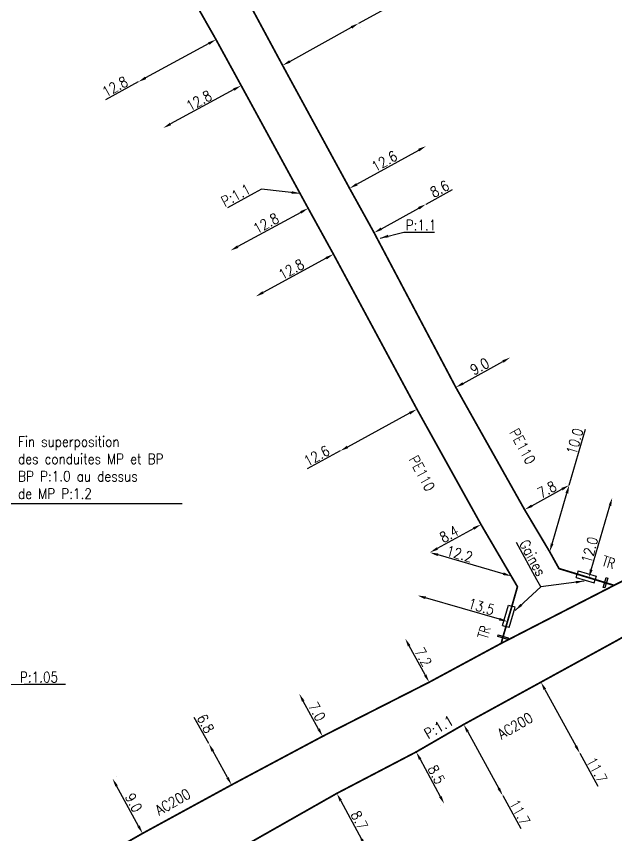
# Model space of a CAD drawing. Header units: millimetres. Extents: x 150998 to 151977, y 126997 to 128005.
# Drawn here: x 151399.6 to 151486.2, y 127257.4 to 127375.5 of the extents above; entities that cross this region are included whole.
import ezdxf
from ezdxf.enums import TextEntityAlignment as Align

# ---------------------------------------------------------------- set-up
doc = ezdxf.new("R2010")
doc.units = ezdxf.units.MM
doc.header["$PDMODE"] = 34
doc.linetypes.add('L_100_AP', pattern=[14, 10, -1.5, 1, -1.5])
doc.linetypes.add('L_100_PE', pattern=[14, 10, -1.5, 1, -1.5])
doc.layers.get('0').update_dxf_attribs({"linetype": 'CONTINUOUS'})
doc.layers.get('DEFPOINTS').update_dxf_attribs({"linetype": 'CONTINUOUS'})
for name, color, linetype in [('L_140', 3, 'CONTINUOUS'), ('L_340', 7, 'CONTINUOUS'), ('L_400', 7, 'CONTINUOUS')]:
    doc.layers.add(name, color=color, linetype=linetype)
doc.styles.get("Standard").update_dxf_attribs({"font": 'romans.shx', "width": 0.85})
doc.dimstyles.get("Standard").update_dxf_attribs({"dimtxt": 1.5, "dimasz": 1.2, "dimexe": 0.625, "dimexo": 0.625, "dimgap": 0.25, "dimtad": 1, "dimdec": 1, "dimzin": 0, "dimdsep": 46, "dimtxsty": 'Standard', "dimcen": -0.5, "dimadec": 0, "dimazin": 0, "dimtfac": 1, "dimtdec": 1, "dimtmove": 0, "dimatfit": 3, "dimfxl": 0, "dimtolj": 1, "dimtzin": 0, "dimarcsym": 0})

# ---------------------------------------------------------------- blocks, each defined once
blk = doc.blocks.new('*D738')
at = {"layer": 'DEFPOINTS', "color": 0, "linetype": 'Continuous', "transparency": 16777216}
for p in [(151475.29, 127279.48), (151480.91, 127269.22), (151480.91, 127269.22)]:
    blk.add_point(p, dxfattribs=at)
at = {"layer": 'L_140', "color": 0, "linetype": 'Continuous', "lineweight": -2, "transparency": 16777216}
for p, q in [((151475.84, 127279.79), (151475.84, 127279.79)), ((151475.86, 127278.43), (151480.33, 127270.28)), ((151480.91, 127269.22), (151483.5, 127264.48))]:
    blk.add_line(p, q, dxfattribs=at)
at = {"layer": 'L_140', "color": 0, "linetype": 'Continuous', "transparency": 16777216}
for points in [[(151476.04, 127278.53), (151475.69, 127278.34), (151475.29, 127279.48)], [(151480.51, 127270.37), (151480.16, 127270.18), (151480.91, 127269.22)]]:
    blk.add_solid(points, dxfattribs=at)
at = {"layer": 'L_140', "color": 0, "linetype": 'Continuous', "transparency": 16777216, "insert": (151483.37, 127266.81), "char_height": 1.5, "attachment_point": 5, "rotation": 298.7075}
blk.add_mtext('\\A1;11.7', dxfattribs=at)
blk = doc.blocks.new('*D739')
at = {"layer": 'DEFPOINTS', "color": 0, "linetype": 'Continuous', "transparency": 16777216}
for p in [(151464.15, 127273.38), (151469.79, 127263.12), (151469.79, 127263.12)]:
    blk.add_point(p, dxfattribs=at)
at = {"layer": 'L_140', "color": 0, "linetype": 'Continuous', "lineweight": -2, "transparency": 16777216}
for p, q in [((151463.61, 127273.08), (151463.61, 127273.08)), ((151464.73, 127272.32), (151469.21, 127264.17)), ((151469.79, 127263.12), (151472.39, 127258.39))]:
    blk.add_line(p, q, dxfattribs=at)
at = {"layer": 'L_140', "color": 0, "linetype": 'Continuous', "transparency": 16777216}
for points in [[(151464.91, 127272.42), (151464.56, 127272.23), (151464.15, 127273.38)], [(151469.38, 127264.27), (151469.03, 127264.08), (151469.79, 127263.12)]]:
    blk.add_solid(points, dxfattribs=at)
at = {"layer": 'L_140', "color": 0, "linetype": 'Continuous', "transparency": 16777216, "insert": (151472.25, 127260.71), "char_height": 1.5, "attachment_point": 5, "rotation": 298.7777}
blk.add_mtext('\\A1;11.7', dxfattribs=at)
blk = doc.blocks.new('*D740')
at = {"layer": 'DEFPOINTS', "color": 0, "linetype": 'Continuous', "transparency": 16777216}
for p in [(151457.3, 127269.42), (151461.35, 127261.94), (151461.35, 127261.94)]:
    blk.add_point(p, dxfattribs=at)
at = {"layer": 'L_140', "color": 0, "linetype": 'Continuous', "lineweight": -2, "transparency": 16777216}
for p, q in [((151457.87, 127268.36), (151460.78, 127263)), ((151460.8, 127261.65), (151460.8, 127261.65))]:
    blk.add_line(p, q, dxfattribs=at)
at = {"layer": 'L_140', "color": 0, "linetype": 'Continuous', "transparency": 16777216}
for points in [[(151458.05, 127268.46), (151457.7, 127268.27), (151457.3, 127269.42)], [(151460.95, 127263.09), (151460.6, 127262.9), (151461.35, 127261.94)]]:
    blk.add_solid(points, dxfattribs=at)
at = {"layer": 'L_140', "color": 0, "linetype": 'Continuous', "transparency": 16777216, "insert": (151460.21, 127266.16), "char_height": 1.5, "attachment_point": 5, "rotation": 298.426}
blk.add_mtext('\\A1;8.5', dxfattribs=at)
blk = doc.blocks.new('*D741')
at = {"layer": 'DEFPOINTS', "color": 0, "linetype": 'Continuous', "transparency": 16777216}
for p in [(151445.85, 127263.44), (151450.01, 127255.79), (151450.01, 127255.79)]:
    blk.add_point(p, dxfattribs=at)
at = {"layer": 'L_140', "color": 0, "linetype": 'Continuous', "lineweight": -2, "transparency": 16777216}
blk.add_line((151446.43, 127262.38), (151449.43, 127256.85), dxfattribs=at)
at = {"layer": 'L_140', "color": 0, "linetype": 'Continuous', "transparency": 16777216}
for points in [[(151446.6, 127262.48), (151446.25, 127262.29), (151445.85, 127263.44)], [(151449.61, 127256.94), (151449.26, 127256.75), (151450.01, 127255.79)]]:
    blk.add_solid(points, dxfattribs=at)
at = {"layer": 'L_140', "color": 0, "linetype": 'Continuous', "transparency": 16777216, "insert": (151449.1, 127259.56), "char_height": 1.5, "attachment_point": 5, "rotation": 298.5219}
blk.add_mtext('\\A1;8.7', dxfattribs=at)
blk = doc.blocks.new('*D742')
at = {"layer": 'DEFPOINTS', "color": 0, "linetype": 'Continuous', "transparency": 16777216}
for p in [(151427.38, 127270.62), (151427.38, 127270.62), (151430.67, 127264.67)]:
    blk.add_point(p, dxfattribs=at)
at = {"layer": 'L_140', "color": 0, "linetype": 'Continuous', "lineweight": -2, "transparency": 16777216}
for p, q in [((151427.38, 127270.62), (151425.3, 127274.39)), ((151430.09, 127265.72), (151427.96, 127269.57)), ((151430.12, 127264.36), (151430.12, 127264.36))]:
    blk.add_line(p, q, dxfattribs=at)
at = {"layer": 'L_140', "color": 0, "linetype": 'Continuous', "transparency": 16777216}
for points in [[(151428.13, 127269.66), (151427.78, 127269.47), (151427.38, 127270.62)], [(151430.26, 127265.81), (151429.91, 127265.62), (151430.67, 127264.67)]]:
    blk.add_solid(points, dxfattribs=at)
at = {"layer": 'L_140', "color": 0, "linetype": 'Continuous', "transparency": 16777216, "insert": (151426.92, 127273.51), "char_height": 1.5, "attachment_point": 5, "rotation": 298.9073}
blk.add_mtext('\\A1;6.8', dxfattribs=at)
blk = doc.blocks.new('*D743')
at = {"layer": 'DEFPOINTS', "color": 0, "linetype": 'Continuous', "transparency": 16777216}
for p in [(151440.43, 127277.81), (151440.43, 127277.81), (151443.8, 127271.67)]:
    blk.add_point(p, dxfattribs=at)
at = {"layer": 'L_140', "color": 0, "linetype": 'Continuous', "lineweight": -2, "transparency": 16777216}
blk.add_line((151443.22, 127272.72), (151441.01, 127276.76), dxfattribs=at)
at = {"layer": 'L_140', "color": 0, "linetype": 'Continuous', "transparency": 16777216}
for points in [[(151441.18, 127276.85), (151440.83, 127276.66), (151440.43, 127277.81)], [(151443.4, 127272.82), (151443.05, 127272.63), (151443.8, 127271.67)]]:
    blk.add_solid(points, dxfattribs=at)
at = {"layer": 'L_140', "color": 0, "linetype": 'Continuous', "transparency": 16777216, "insert": (151442.99, 127275.22), "char_height": 1.5, "attachment_point": 5, "rotation": 298.7836}
blk.add_mtext('\\A1;7.0', dxfattribs=at)
blk = doc.blocks.new('*D744')
at = {"layer": 'DEFPOINTS', "color": 0, "linetype": 'Continuous', "transparency": 16777216}
for p in [(151413.51, 127265.57), (151413.51, 127265.57), (151417.83, 127257.67)]:
    blk.add_point(p, dxfattribs=at)
at = {"layer": 'L_140', "color": 0, "linetype": 'Continuous', "lineweight": -2, "transparency": 16777216}
for p, q in [((151414.06, 127265.87), (151414.06, 127265.87)), ((151417.25, 127258.72), (151414.08, 127264.52))]:
    blk.add_line(p, q, dxfattribs=at)
at = {"layer": 'L_140', "color": 0, "linetype": 'Continuous', "transparency": 16777216}
for points in [[(151414.26, 127264.61), (151413.91, 127264.42), (151413.51, 127265.57)], [(151417.43, 127258.82), (151417.08, 127258.63), (151417.83, 127257.67)]]:
    blk.add_solid(points, dxfattribs=at)
at = {"layer": 'L_140', "color": 0, "linetype": 'Continuous', "transparency": 16777216, "insert": (151416.55, 127262.1), "char_height": 1.5, "attachment_point": 5, "rotation": 298.679}
blk.add_mtext('\\A1;9.0', dxfattribs=at)
blk = doc.blocks.new('*D746')
at = {"layer": 'DEFPOINTS', "color": 0, "linetype": 'Continuous', "transparency": 16777216}
for p in [(151455.71, 127285.78), (151455.71, 127285.78), (151459.17, 127279.47)]:
    blk.add_point(p, dxfattribs=at)
at = {"layer": 'L_140', "color": 0, "linetype": 'Continuous', "lineweight": -2, "transparency": 16777216}
for p, q in [((151458.59, 127280.52), (151456.29, 127284.73)), ((151459.72, 127279.77), (151459.72, 127279.77))]:
    blk.add_line(p, q, dxfattribs=at)
at = {"layer": 'L_140', "color": 0, "linetype": 'Continuous', "transparency": 16777216}
for points in [[(151456.46, 127284.82), (151456.11, 127284.63), (151455.71, 127285.78)], [(151458.77, 127280.62), (151458.42, 127280.42), (151459.17, 127279.47)]]:
    blk.add_solid(points, dxfattribs=at)
at = {"layer": 'L_140', "color": 0, "linetype": 'Continuous', "transparency": 16777216, "insert": (151458.32, 127283.11), "char_height": 1.5, "attachment_point": 5, "rotation": 298.7494}
blk.add_mtext('\\A1;7.2', dxfattribs=at)
blk = doc.blocks.new('*D747')
at = {"layer": 'DEFPOINTS', "color": 0, "linetype": 'Continuous', "transparency": 16777216}
for p in [(151457.5, 127291.98), (151457.5, 127291.98), (151470.47, 127288.23)]:
    blk.add_point(p, dxfattribs=at)
at = {"layer": 'L_140', "color": 0, "linetype": 'Continuous', "lineweight": -2, "transparency": 16777216}
blk.add_line((151469.32, 127288.56), (151458.65, 127291.64), dxfattribs=at)
at = {"layer": 'L_140', "color": 0, "linetype": 'Continuous', "transparency": 16777216}
for points in [[(151458.71, 127291.84), (151458.6, 127291.45), (151457.5, 127291.98)], [(151469.37, 127288.75), (151469.26, 127288.37), (151470.47, 127288.23)]]:
    blk.add_solid(points, dxfattribs=at)
at = {"layer": 'L_140', "color": 0, "linetype": 'Continuous', "transparency": 16777216, "insert": (151466.7, 127290.36), "char_height": 1.5, "attachment_point": 5, "rotation": 343.8617}
blk.add_mtext('\\A1;13.5', dxfattribs=at)
blk = doc.blocks.new('*D748')
at = {"layer": 'DEFPOINTS', "color": 0, "linetype": 'Continuous', "transparency": 16777216}
for p in [(151459.29, 127298.18), (151459.29, 127298.18), (151471.01, 127294.78)]:
    blk.add_point(p, dxfattribs=at)
at = {"layer": 'L_140', "color": 0, "linetype": 'Continuous', "lineweight": -2, "transparency": 16777216}
blk.add_line((151469.86, 127295.12), (151460.45, 127297.84), dxfattribs=at)
at = {"layer": 'L_140', "color": 0, "linetype": 'Continuous', "transparency": 16777216}
for points in [[(151460.5, 127298.03), (151460.39, 127297.65), (151459.29, 127298.18)], [(151469.92, 127295.31), (151469.81, 127294.93), (151471.01, 127294.78)]]:
    blk.add_solid(points, dxfattribs=at)
at = {"layer": 'L_140', "color": 0, "linetype": 'Continuous', "transparency": 16777216, "insert": (151463.56, 127297.98), "char_height": 1.5, "attachment_point": 5, "rotation": 343.8617}
blk.add_mtext('\\A1;12.2', dxfattribs=at)
blk = doc.blocks.new('*D749')
at = {"layer": 'DEFPOINTS', "color": 0, "linetype": 'Continuous', "transparency": 16777216}
for p in [(151466.65, 127302.22), (151459.29, 127298.18), (151459.29, 127298.18)]:
    blk.add_point(p, dxfattribs=at)
at = {"layer": 'L_140', "color": 0, "linetype": 'Continuous', "lineweight": -2, "transparency": 16777216}
blk.add_line((151465.6, 127301.65), (151460.35, 127298.75), dxfattribs=at)
at = {"layer": 'L_140', "color": 0, "linetype": 'Continuous', "transparency": 16777216}
for points in [[(151465.5, 127301.82), (151465.69, 127301.47), (151466.65, 127302.22)], [(151460.25, 127298.93), (151460.44, 127298.58), (151459.29, 127298.18)]]:
    blk.add_solid(points, dxfattribs=at)
at = {"layer": 'L_140', "color": 0, "linetype": 'Continuous', "transparency": 16777216, "insert": (151462.05, 127300.83), "char_height": 1.5, "attachment_point": 5, "rotation": 28.8338}
blk.add_mtext('\\A1;8.4', dxfattribs=at)
blk = doc.blocks.new('*D754')
at = {"layer": 'DEFPOINTS', "color": 0, "linetype": 'Continuous', "transparency": 16777216}
for p in [(151485.58, 127306.06), (151485.58, 127306.06), (151482.21, 127294.55)]:
    blk.add_point(p, dxfattribs=at)
at = {"layer": 'L_140', "color": 0, "linetype": 'Continuous', "lineweight": -2, "transparency": 16777216}
blk.add_line((151482.54, 127295.7), (151485.24, 127304.91), dxfattribs=at)
at = {"layer": 'L_140', "color": 0, "linetype": 'Continuous', "transparency": 16777216}
for points in [[(151485.05, 127304.97), (151485.43, 127304.86), (151485.58, 127306.06)], [(151482.35, 127295.76), (151482.74, 127295.64), (151482.21, 127294.55)]]:
    blk.add_solid(points, dxfattribs=at)
at = {"layer": 'L_140', "color": 0, "linetype": 'Continuous', "transparency": 16777216, "insert": (151482.33, 127298.55), "char_height": 1.5, "attachment_point": 5, "rotation": 73.6838}
blk.add_mtext('\\A1;12.0', dxfattribs=at)
blk = doc.blocks.new('*D755')
at = {"layer": 'DEFPOINTS', "color": 0, "linetype": 'Continuous', "transparency": 16777216}
for p in [(151479.37, 127307.88), (151479.37, 127307.88), (151476.56, 127298.28)]:
    blk.add_point(p, dxfattribs=at)
at = {"layer": 'L_140', "color": 0, "linetype": 'Continuous', "lineweight": -2, "transparency": 16777216}
for p, q in [((151479.37, 127307.88), (151481.74, 127315.96)), ((151478.77, 127308.06), (151478.77, 127308.06)), ((151476.9, 127299.44), (151479.03, 127306.73)), ((151475.96, 127298.46), (151475.96, 127298.46))]:
    blk.add_line(p, q, dxfattribs=at)
at = {"layer": 'L_140', "color": 0, "linetype": 'Continuous', "transparency": 16777216}
for points in [[(151478.84, 127306.79), (151479.23, 127306.67), (151479.37, 127307.88)], [(151476.71, 127299.49), (151477.09, 127299.38), (151476.56, 127298.28)]]:
    blk.add_solid(points, dxfattribs=at)
at = {"layer": 'L_140', "color": 0, "linetype": 'Continuous', "transparency": 16777216, "insert": (151480.19, 127314.22), "char_height": 1.5, "attachment_point": 5, "rotation": 73.6838}
blk.add_mtext('\\A1;10.0', dxfattribs=at)
blk = doc.blocks.new('*D756')
at = {"layer": 'DEFPOINTS', "color": 0, "linetype": 'Continuous', "transparency": 16777216}
for p in [(151479.37, 127307.88), (151479.37, 127307.88), (151472.94, 127304.35)]:
    blk.add_point(p, dxfattribs=at)
at = {"layer": 'L_140', "color": 0, "linetype": 'Continuous', "lineweight": -2, "transparency": 16777216}
blk.add_line((151473.99, 127304.93), (151478.32, 127307.3), dxfattribs=at)
at = {"layer": 'L_140', "color": 0, "linetype": 'Continuous', "transparency": 16777216}
for points in [[(151478.22, 127307.48), (151478.42, 127307.13), (151479.37, 127307.88)], [(151473.9, 127305.1), (151474.09, 127304.75), (151472.94, 127304.35)]]:
    blk.add_solid(points, dxfattribs=at)
at = {"layer": 'L_140', "color": 0, "linetype": 'Continuous', "transparency": 16777216, "insert": (151476.16, 127307.26), "char_height": 1.5, "attachment_point": 5, "rotation": 28.7823}
blk.add_mtext('\\A1;7.8', dxfattribs=at)
blk = doc.blocks.new('*D757')
at = {"layer": 'DEFPOINTS', "color": 0, "linetype": 'Continuous', "transparency": 16777216}
for p in [(151470.86, 127326.29), (151470.86, 127326.29), (151463.02, 127321.99)]:
    blk.add_point(p, dxfattribs=at)
at = {"layer": 'L_140', "color": 0, "linetype": 'Continuous', "lineweight": -2, "transparency": 16777216}
blk.add_line((151464.07, 127322.57), (151469.81, 127325.72), dxfattribs=at)
at = {"layer": 'L_140', "color": 0, "linetype": 'Continuous', "transparency": 16777216}
for points in [[(151469.72, 127325.89), (151469.91, 127325.54), (151470.86, 127326.29)], [(151463.97, 127322.74), (151464.17, 127322.39), (151463.02, 127321.99)]]:
    blk.add_solid(points, dxfattribs=at)
at = {"layer": 'L_140', "color": 0, "linetype": 'Continuous', "transparency": 16777216, "insert": (151466.46, 127325.02), "char_height": 1.5, "attachment_point": 5, "rotation": 28.7571}
blk.add_mtext('\\A1;9.0', dxfattribs=at)
blk = doc.blocks.new('*D766')
at = {"layer": 'DEFPOINTS', "color": 0, "linetype": 'Continuous', "transparency": 16777216}
for p in [(151457.41, 127318.84), (151446.34, 127312.82), (151446.34, 127312.82)]:
    blk.add_point(p, dxfattribs=at)
at = {"layer": 'L_140', "color": 0, "linetype": 'Continuous', "lineweight": -2, "transparency": 16777216}
for p, q in [((151456.36, 127318.27), (151447.39, 127313.39)), ((151457.71, 127318.29), (151457.71, 127318.29)), ((151446.34, 127312.82), (151441.59, 127310.24))]:
    blk.add_line(p, q, dxfattribs=at)
at = {"layer": 'L_140', "color": 0, "linetype": 'Continuous', "transparency": 16777216}
for points in [[(151456.26, 127318.44), (151456.45, 127318.09), (151457.41, 127318.84)], [(151447.3, 127313.57), (151447.49, 127313.22), (151446.34, 127312.82)]]:
    blk.add_solid(points, dxfattribs=at)
at = {"layer": 'L_140', "color": 0, "linetype": 'Continuous', "transparency": 16777216, "insert": (151442.96, 127312.12), "char_height": 1.5, "attachment_point": 5, "rotation": 28.5324}
blk.add_mtext('\\A1;12.6', dxfattribs=at)
blk = doc.blocks.new('*D770')
at = {"layer": 'DEFPOINTS', "color": 0, "linetype": 'Continuous', "transparency": 16777216}
for p in [(151445.37, 127341.19), (151434.17, 127335.1), (151434.17, 127335.1)]:
    blk.add_point(p, dxfattribs=at)
at = {"layer": 'L_140', "color": 0, "linetype": 'Continuous', "lineweight": -2, "transparency": 16777216}
blk.add_line((151444.31, 127340.61), (151435.22, 127335.67), dxfattribs=at)
at = {"layer": 'L_140', "color": 0, "linetype": 'Continuous', "transparency": 16777216}
for points in [[(151444.22, 127340.79), (151444.41, 127340.44), (151445.37, 127341.19)], [(151435.12, 127335.85), (151435.32, 127335.5), (151434.17, 127335.1)]]:
    blk.add_solid(points, dxfattribs=at)
at = {"layer": 'L_140', "color": 0, "linetype": 'Continuous', "transparency": 16777216, "insert": (151439.29, 127339.02), "char_height": 1.5, "attachment_point": 5, "rotation": 28.5324}
blk.add_mtext('\\A1;12.8', dxfattribs=at)
blk = doc.blocks.new('*D771')
at = {"layer": 'DEFPOINTS', "color": 0, "linetype": 'Continuous', "transparency": 16777216}
for p in [(151441.72, 127347.81), (151430.52, 127341.72), (151430.52, 127341.72)]:
    blk.add_point(p, dxfattribs=at)
at = {"layer": 'L_140', "color": 0, "linetype": 'Continuous', "lineweight": -2, "transparency": 16777216}
blk.add_line((151440.66, 127347.23), (151431.57, 127342.29), dxfattribs=at)
at = {"layer": 'L_140', "color": 0, "linetype": 'Continuous', "transparency": 16777216}
for points in [[(151440.57, 127347.41), (151440.76, 127347.06), (151441.72, 127347.81)], [(151431.48, 127342.47), (151431.67, 127342.11), (151430.52, 127341.72)]]:
    blk.add_solid(points, dxfattribs=at)
at = {"layer": 'L_140', "color": 0, "linetype": 'Continuous', "transparency": 16777216, "insert": (151435.64, 127345.64), "char_height": 1.5, "attachment_point": 5, "rotation": 28.5324}
blk.add_mtext('\\A1;12.8', dxfattribs=at)
blk = doc.blocks.new('*D772')
at = {"layer": 'DEFPOINTS', "color": 0, "linetype": 'Continuous', "transparency": 16777216}
for p in [(151432.06, 127365.51), (151420.81, 127359.39), (151420.81, 127359.39)]:
    blk.add_point(p, dxfattribs=at)
at = {"layer": 'L_140', "color": 0, "linetype": 'Continuous', "lineweight": -2, "transparency": 16777216}
for p, q in [((151431.01, 127364.93), (151421.87, 127359.97)), ((151432.36, 127364.96), (151432.36, 127364.96))]:
    blk.add_line(p, q, dxfattribs=at)
at = {"layer": 'L_140', "color": 0, "linetype": 'Continuous', "transparency": 16777216}
for points in [[(151430.91, 127365.11), (151431.1, 127364.76), (151432.06, 127365.51)], [(151421.77, 127360.14), (151421.96, 127359.79), (151420.81, 127359.39)]]:
    blk.add_solid(points, dxfattribs=at)
at = {"layer": 'L_140', "color": 0, "linetype": 'Continuous', "transparency": 16777216, "insert": (151425.96, 127363.33), "char_height": 1.5, "attachment_point": 5, "rotation": 28.5324}
blk.add_mtext('\\A1;12.8', dxfattribs=at)
blk = doc.blocks.new('*D773')
at = {"layer": 'DEFPOINTS', "color": 0, "linetype": 'Continuous', "transparency": 16777216}
for p in [(151428.43, 127372.14), (151417.22, 127366.05), (151417.22, 127366.05)]:
    blk.add_point(p, dxfattribs=at)
at = {"layer": 'L_140', "color": 0, "linetype": 'Continuous', "lineweight": -2, "transparency": 16777216}
for p, q in [((151427.37, 127371.56), (151418.28, 127366.62)), ((151428.72, 127371.59), (151428.72, 127371.59)), ((151417.22, 127366.05), (151412.48, 127363.47))]:
    blk.add_line(p, q, dxfattribs=at)
at = {"layer": 'L_140', "color": 0, "linetype": 'Continuous', "transparency": 16777216}
for points in [[(151427.28, 127371.74), (151427.47, 127371.39), (151428.43, 127372.14)], [(151418.18, 127366.8), (151418.37, 127366.44), (151417.22, 127366.05)]]:
    blk.add_solid(points, dxfattribs=at)
at = {"layer": 'L_140', "color": 0, "linetype": 'Continuous', "transparency": 16777216, "insert": (151413.85, 127365.35), "char_height": 1.5, "attachment_point": 5, "rotation": 28.5324}
blk.add_mtext('\\A1;12.8', dxfattribs=at)
blk = doc.blocks.new('*D786')
at = {"layer": 'DEFPOINTS', "color": 0, "linetype": 'Continuous', "transparency": 16777216}
for p in [(151449.02, 127374.49), (151449.02, 127374.49), (151438.03, 127368.42)]:
    blk.add_point(p, dxfattribs=at)
at = {"layer": 'L_140', "color": 0, "linetype": 'Continuous', "lineweight": -2, "transparency": 16777216}
for p, q in [((151449.02, 127374.49), (151455.59, 127378.12)), ((151439.08, 127369), (151447.97, 127373.91)), ((151449.32, 127373.94), (151449.32, 127373.94)), ((151438.34, 127367.87), (151438.34, 127367.87))]:
    blk.add_line(p, q, dxfattribs=at)
at = {"layer": 'L_140', "color": 0, "linetype": 'Continuous', "transparency": 16777216}
for points in [[(151447.87, 127374.08), (151448.06, 127373.73), (151449.02, 127374.49)], [(151438.99, 127369.17), (151439.18, 127368.82), (151438.03, 127368.42)]]:
    blk.add_solid(points, dxfattribs=at)
at = {"layer": 'L_140', "color": 0, "linetype": 'Continuous', "transparency": 16777216, "insert": (151453.26, 127377.98), "char_height": 1.5, "attachment_point": 5, "rotation": 28.9272}
blk.add_mtext('\\A1;12.6', dxfattribs=at)
blk = doc.blocks.new('*D787')
at = {"layer": 'DEFPOINTS', "color": 0, "linetype": 'Continuous', "transparency": 16777216}
for p in [(151458.72, 127356.78), (151458.72, 127356.78), (151447.69, 127350.69)]:
    blk.add_point(p, dxfattribs=at)
at = {"layer": 'L_140', "color": 0, "linetype": 'Continuous', "lineweight": -2, "transparency": 16777216}
blk.add_line((151448.74, 127351.27), (151457.67, 127356.2), dxfattribs=at)
at = {"layer": 'L_140', "color": 0, "linetype": 'Continuous', "transparency": 16777216}
for points in [[(151457.57, 127356.38), (151457.77, 127356.03), (151458.72, 127356.78)], [(151448.64, 127351.45), (151448.84, 127351.1), (151447.69, 127350.69)]]:
    blk.add_solid(points, dxfattribs=at)
at = {"layer": 'L_140', "color": 0, "linetype": 'Continuous', "transparency": 16777216, "insert": (151452.72, 127354.61), "char_height": 1.5, "attachment_point": 5, "rotation": 28.9272}
blk.add_mtext('\\A1;12.6', dxfattribs=at)
blk = doc.blocks.new('*D788')
at = {"layer": 'DEFPOINTS', "color": 0, "linetype": 'Continuous', "transparency": 16777216}
for p in [(151458.72, 127348.4), (151458.72, 127348.4), (151451.23, 127344.29)]:
    blk.add_point(p, dxfattribs=at)
at = {"layer": 'L_140', "color": 0, "linetype": 'Continuous', "lineweight": -2, "transparency": 16777216}
for p, q in [((151458.72, 127348.4), (151462.56, 127350.51)), ((151452.28, 127344.87), (151457.67, 127347.83)), ((151451.53, 127343.74), (151451.53, 127343.74))]:
    blk.add_line(p, q, dxfattribs=at)
at = {"layer": 'L_140', "color": 0, "linetype": 'Continuous', "transparency": 16777216}
for points in [[(151457.57, 127348), (151457.77, 127347.65), (151458.72, 127348.4)], [(151452.18, 127345.04), (151452.38, 127344.69), (151451.23, 127344.29)]]:
    blk.add_solid(points, dxfattribs=at)
at = {"layer": 'L_140', "color": 0, "linetype": 'Continuous', "transparency": 16777216, "insert": (151460.68, 127350.62), "char_height": 1.5, "attachment_point": 5, "rotation": 28.7571}
blk.add_mtext('\\A1;8.6', dxfattribs=at)
blk = doc.blocks.new('L_340_19')
at = {"linetype": 'Continuous'}
blk.add_hatch(color=0, dxfattribs=at).paths.add_polyline_path([(0.125, 0.75), (-0.125, 0.75), (-0.125, -0.75), (0.125, -0.75)])
at = {"color": 0, "linetype": 'Continuous'}
blk.add_lwpolyline([(-0.125, 0.75), (0.125, 0.75), (0.125, -0.75), (-0.125, -0.75)], close=True, dxfattribs=at)
at = {"color": 0, "linetype": 'Continuous', "width": 0.75}
for tag, height, flags, p in [('TR', 1.5, 8, (0, 3)), ('DEF_LEG', 1.2, 3, (0, -5)), ('DEF_COUP', 1.2, 3, (0, -7.5)), ('DEF_TYPE', 1.2, 3, (0, -10))]:
    blk.add_attdef(tag, text='', height=height, dxfattribs=dict(at, flags=flags)).set_placement(p, align=Align.MIDDLE)

msp = doc.modelspace()

# ---------------------------------------------------------------- linework, layer by layer
at = {"layer": 'L_140', "linetype": 'L_100_PE', "flags": 128}
msp.add_lwpolyline([(151469.8, 127285.95, 0.25, 0.25, 0), (151470.47, 127288.23, 0.25, 0.25, 0), (151471.91, 127293.24, 0.25, 0.25, 0), (151466.65, 127302.22, 0.25, 0.25, 0), (151457.41, 127318.84, 0.25, 0.25, 0), (151445.37, 127341.19, 0.25, 0.25, 0), (151441.72, 127347.81, 0.25, 0.25, 0), (151432.06, 127365.51, 0.25, 0.25, 0), (151428.43, 127372.14, 0.25, 0.25, 0), (151415.87, 127394.22, 0.25, 0.25, 0), (151412.54, 127400.99, 0.25, 0.25, 0), (151402.49, 127418.75, 0.25, 0.25, 0), (151402.73, 127418.78, 0.25, 0.25, 0), (151413.9, 127424.8, 0.25, 0.25, 0), (151424.94, 127431.09, 0.25, 0.25, 0), (151425, 127431.15, 0.25, 0.25, 0), (151434.97, 127413.37, 0.25, 0.25, 0), (151435.14, 127413.07, 0.25, 0.25, 0), (151432.58, 127411.55, 0.25, 0.25, 0), (151426.28, 127407.72, 0.25, 0.25, 0), (151423.6, 127406.13, 0.25, 0.25, 0), (151422.22, 127397.65, 0.25, 0.25, 0), (151422.22, 127397.65, 0.25, 0.25, 0), (151434.21, 127375.51, 0.25, 0.25, 0), (151438.03, 127368.42, 0.25, 0.25, 0), (151447.69, 127350.69, 0.25, 0.25, 0), (151451.23, 127344.29, 0.25, 0.25, 0), (151463.02, 127321.99, 0.25, 0.25, 0), (151472.94, 127304.35, 0.25, 0.25, 0), (151476.56, 127298.28, 0.25, 0.25, 0), (151477.9, 127295.86, 0.25, 0.25, 0), (151482.21, 127294.55, 0.25, 0.25, 0), (151484.59, 127293.82, 0, 0, 0)], format="xyseb", dxfattribs=at)
at = {"layer": 'L_140', "linetype": 'L_100_AP', "flags": 128}
for points in [[(151402.32, 127248.99, 0.25, 0.25, 0), (151408.47, 127252.35, 0.25, 0.25, 0), (151417.83, 127257.67, 0.25, 0.25, 0), (151430.67, 127264.67, 0.25, 0.25, 0), (151443.8, 127271.67, 0.25, 0.25, 0), (151459.17, 127279.47, 0.25, 0.25, 0), (151469.57, 127285.08, 0.25, 0.25, 0), (151485.84, 127293.44, 0.25, 0.25, 0), (151495.11, 127298.2, 0.25, 0.25, 0), (151512.45, 127307.62, 0.25, 0.25, 0), (151534.45, 127319.83, 0.25, 0.25, 0), (151534.76, 127320, 0.25, 0.25, 0), (151538.74, 127322.2, 0.25, 0.25, 0), (151540.73, 127329.37, 0.25, 0.25, 0), (151530.32, 127348.55, 0.25, 0.25, 0), (151527.46, 127353.63, 0, 0, 0)], [(151559.84, 127288.73, 0.25, 0.25, 0), (151559.77, 127288.99, 0.25, 0.25, 0), (151559.7, 127289.34, 0.25, 0.25, 0), (151559.65, 127289.55, 0.25, 0.25, 0), (151557.51, 127299.49, 0.25, 0.25, 0), (151552.45, 127307.91, 0.25, 0.25, 0), (151549.23, 127313.72, 0.25, 0.25, 0), (151541.98, 127315.58, 0.25, 0.25, 0), (151537.94, 127313.52, 0.25, 0.25, 0), (151517.68, 127302.36, 0.25, 0.25, 0), (151517.68, 127302.36, 0.25, 0.25, 0), (151505.5, 127296.02, 0.25, 0.25, 0), (151493.25, 127289.64, 0.25, 0.25, 0), (151486.46, 127285.6, 0.25, 0.25, 0), (151475.29, 127279.48, 0.25, 0.25, 0), (151464.15, 127273.38, 0.25, 0.25, 0), (151457.3, 127269.42, 0.25, 0.25, 0), (151445.85, 127263.44, 0.25, 0.25, 0), (151408.44, 127242.21, 0.25, 0.25, 0), (151406.58, 127241.2, 0.25, 0.25, 0), (151406.58, 127241.2, 0, 0, 0)]]:
    msp.add_lwpolyline(points, format="xyseb", dxfattribs=at)
at = {"layer": 'L_140', "linetype": 'L_100_AP', "const_width": 0.25, "flags": 128}
for points in [[(151484.59, 127293.82), (151485.84, 127293.44)], [(151469.57, 127285.08), (151469.8, 127285.95)]]:
    msp.add_lwpolyline(points, dxfattribs=at)
at = {"layer": 'L_400', "color": 7, "linetype": 'CONTINUOUS'}
for p, q in [((151480.36, 127294.59), (151480.51, 127295.06)), ((151480.36, 127294.59), (151482.96, 127293.79)), ((151480.65, 127295.54), (151480.51, 127295.06)), ((151480.65, 127295.54), (151483.25, 127294.75)), ((151483.25, 127294.75), (151483.11, 127294.27)), ((151482.96, 127293.79), (151483.11, 127294.27)), ((151469.77, 127287.65), (151470.62, 127290.58)), ((151470.62, 127290.58), (151471.1, 127290.44)), ((151470.73, 127287.37), (151471.58, 127290.3)), ((151471.58, 127290.3), (151471.1, 127290.44)), ((151469.77, 127287.65), (151470.25, 127287.51)), ((151470.73, 127287.37), (151470.25, 127287.51))]:
    msp.add_line(p, q, dxfattribs=at)

# ---------------------------------------------------------------- block references
at = {"layer": 'L_340'}
ref = msp.add_blockref('L_340_19', (151484.59, 127293.82), dxfattribs=dict(at, rotation=343.0728372226459))
ref.add_attrib('TR', 'TR', dxfattribs={"layer": '0', "color": 0, "linetype": 'Continuous', "height": 1.5, "rotation": 343.0728, "width": 0.75, "flags": 8}).set_placement((151485.06, 127296.76), align=Align.MIDDLE)
ref = msp.add_blockref('L_340_19', (151469.82, 127285.96), dxfattribs=dict(at, rotation=73.97834996811706))
ref.add_attrib('TR', 'TR', dxfattribs={"layer": '0', "color": 0, "linetype": 'Continuous', "height": 1.5, "rotation": 73.9783, "width": 0.75, "flags": 8}).set_placement((151467.11, 127286.68), align=Align.MIDDLE)

# ---------------------------------------------------------------- texts
at = {"layer": 'L_140', "linetype": 'Continuous', "width": 0.85}
for s, rotation, p in [('PE110', 298.1584, (151470.7, 127315.53)), ('PE110', 298.1584, (151456.18, 127311.64)), ('AC200', 29.7271, (151469.61, 127271.21)), ('AC200', 29.7271, (151420.23, 127260.22))]:
    msp.add_text(s, height=1.5, rotation=rotation, dxfattribs=at).set_placement(p)
at = {"layer": 'L_140', "linetype": 'Continuous', "char_height": 1.5}
for insert, attachment_point, rotation in [((151433.6, 127350.09), 9, 28.5324), ((151459.02, 127271.24), 7, 30.2364)]:
    msp.add_mtext('P:1.1', dxfattribs=dict(at, insert=insert, attachment_point=attachment_point, rotation=rotation))
for s, insert, attachment_point in [('P:1.1', (151455.79, 127344.64), 7), ('\\A1;Fin superposition\\Pdes conduites MP et BP\\PBP P:1.0 au dessus \\Pde MP P:1.2', (151399.87, 127314.92), 1), ('P:1.05', (151400.13, 127279.45), 7)]:
    msp.add_mtext(s, dxfattribs=dict(at, insert=insert, attachment_point=attachment_point))
at = {"layer": 'L_400', "linetype": 'Continuous', "insert": (151474.78, 127294.6), "char_height": 1.5, "attachment_point": 9, "rotation": 298.5963}
msp.add_mtext('\\A1;Gaines', dxfattribs=at)

# ---------------------------------------------------------------- dimensions: what is measured, and where the dimension line sits
at = {"layer": 'L_140', "linetype": 'Continuous'}
for base, p1, p2, angle, picture, middle in [((151449.0181, 127374.4871), (151438.0339, 127368.4167), (151449.0181, 127374.4871), 208.9272, '*D786', (151453.7475, 127377.1008)), ((151417.22, 127366.05), (151428.43, 127372.14), (151417.22, 127366.05), 28.5324, '*D773', (151414.32, 127364.47)), ((151420.81, 127359.39), (151432.06, 127365.51), (151420.81, 127359.39), 28.5324, '*D772', (151426.44, 127362.45)), ((151458.72, 127356.78), (151447.69, 127350.69), (151458.72, 127356.78), 208.9272, '*D787', (151453.2, 127353.74)), ((151458.72, 127348.4), (151451.23, 127344.29), (151458.72, 127348.4), 208.7571, '*D788', (151461.17, 127349.75)), ((151430.5174, 127341.7169), (151441.7189, 127347.807), (151430.5174, 127341.7169), 28.5324, '*D771', (151436.1181, 127344.762)), ((151434.1657, 127335.0976), (151445.3672, 127341.1877), (151434.1657, 127335.0976), 28.5324, '*D770', (151439.7664, 127338.1427)), ((151470.86, 127326.29), (151463.02, 127321.99), (151470.86, 127326.29), 208.7571, '*D757', (151466.94, 127324.14)), ((151446.34, 127312.82), (151457.41, 127318.84), (151446.34, 127312.82), 28.5324, '*D766', (151443.44, 127311.24)), ((151479.37, 127307.88), (151476.56, 127298.28), (151479.37, 127307.88), 253.6838, '*D755', (151481.14, 127313.94)), ((151485.58, 127306.06), (151482.21, 127294.55), (151485.58, 127306.06), 253.6838, '*D754', (151483.29, 127298.26)), ((151459.29, 127298.18), (151466.65, 127302.22), (151459.29, 127298.18), 28.8338, '*D749', (151462.53, 127299.96)), ((151459.29, 127298.18), (151471.01, 127294.78), (151459.29, 127298.18), 343.8617, '*D748', (151463.28, 127297.02)), ((151457.5, 127291.98), (151470.47, 127288.23), (151457.5, 127291.98), 343.8617, '*D747', (151466.42, 127289.4)), ((151455.71, 127285.78), (151459.17, 127279.47), (151455.71, 127285.78), 298.7494, '*D746', (151457.44, 127282.62)), ((151480.91, 127269.22), (151475.29, 127279.48), (151480.91, 127269.22), 118.7075, '*D738', (151482.49, 127266.33)), ((151440.43, 127277.81), (151443.8, 127271.67), (151440.43, 127277.81), 298.7836, '*D743', (151442.12, 127274.74)), ((151427.38, 127270.62), (151430.67, 127264.67), (151427.38, 127270.62), 298.9073, '*D742', (151426.05, 127273.03)), ((151469.79, 127263.12), (151464.15, 127273.38), (151469.79, 127263.12), 118.7777, '*D739', (151471.38, 127260.23)), ((151461.35, 127261.94), (151457.3, 127269.42), (151461.35, 127261.94), 118.426, '*D740', (151459.33, 127265.68)), ((151413.51, 127265.57), (151417.83, 127257.67), (151413.51, 127265.57), 298.679, '*D744', (151415.67, 127261.62)), ((151450.01, 127255.79), (151445.85, 127263.44), (151450.01, 127255.79), 118.5219, '*D741', (151448.22, 127259.08))]:
    dim = msp.add_linear_dim(base=base, p1=p1, p2=p2, angle=angle, dimstyle='Standard', dxfattribs=at)
    dim.commit()
    dim.dimension.update_dxf_attribs({"geometry": picture, "text_midpoint": middle, "dimtype": 160})
dim = msp.add_linear_dim(base=(151479.37, 127307.88), p1=(151472.94, 127304.35), p2=(151479.37, 127307.88), angle=208.7823, text='7.8', dimstyle='Standard', dxfattribs=at)
dim.commit()
dim.dimension.update_dxf_attribs({"geometry": '*D756', "text_midpoint": (151476.65, 127306.38), "dimtype": 160})

# ---------------------------------------------------------------- leaders
at = {"layer": 'L_140', "linetype": 'Continuous', "annotation_type": 0, "has_hookline": 1, "hookline_direction": 1, "text_width": 4.13, "horizontal_direction": (0.878547, 0.477655, 0)}
msp.add_leader([(151440.54, 127349.96), (151434.99, 127350.56), (151433.94, 127349.99)], dimstyle='Standard', dxfattribs=at)
at = {"layer": 'L_140', "linetype": 'Continuous', "annotation_type": 0, "has_hookline": 1, "hookline_direction": 0}
for points, text_width in [([(151452.11, 127343.51), (151455.54, 127344.39)], 4.13), ([(151385, 127278.88), (151400.78, 127279.2)], 5.71)]:
    msp.add_leader(points, dimstyle='Standard', dxfattribs=dict(at, text_width=text_width))
at = {"layer": 'L_140', "linetype": 'Continuous', "annotation_type": 0, "has_hookline": 1, "hookline_direction": 0, "text_width": 24.16}
msp.add_leader([(151377.5, 127293.04), (151397.92, 127305.25), (151399.12, 127305.25)], dimstyle='Standard', override={"dimgap": 0.25, "dimtad": 1}, dxfattribs=at)
at = {"layer": 'L_400', "linetype": 'Continuous', "annotation_type": 0, "has_hookline": 1, "hookline_direction": 1, "text_width": 5.83, "horizontal_direction": (0.478636, -0.878014, 0)}
msp.add_leader([(151481.51, 127294.06), (151475.26, 127293.21), (151474.68, 127294.26)], dimstyle='Standard', dxfattribs=at)
at = {"layer": 'L_400', "linetype": 'Continuous'}
msp.add_leader([(151471.58, 127289.82), (151475.26, 127293.21)], dimstyle='Standard', dxfattribs=at)

doc.saveas('drawing.dxf')
